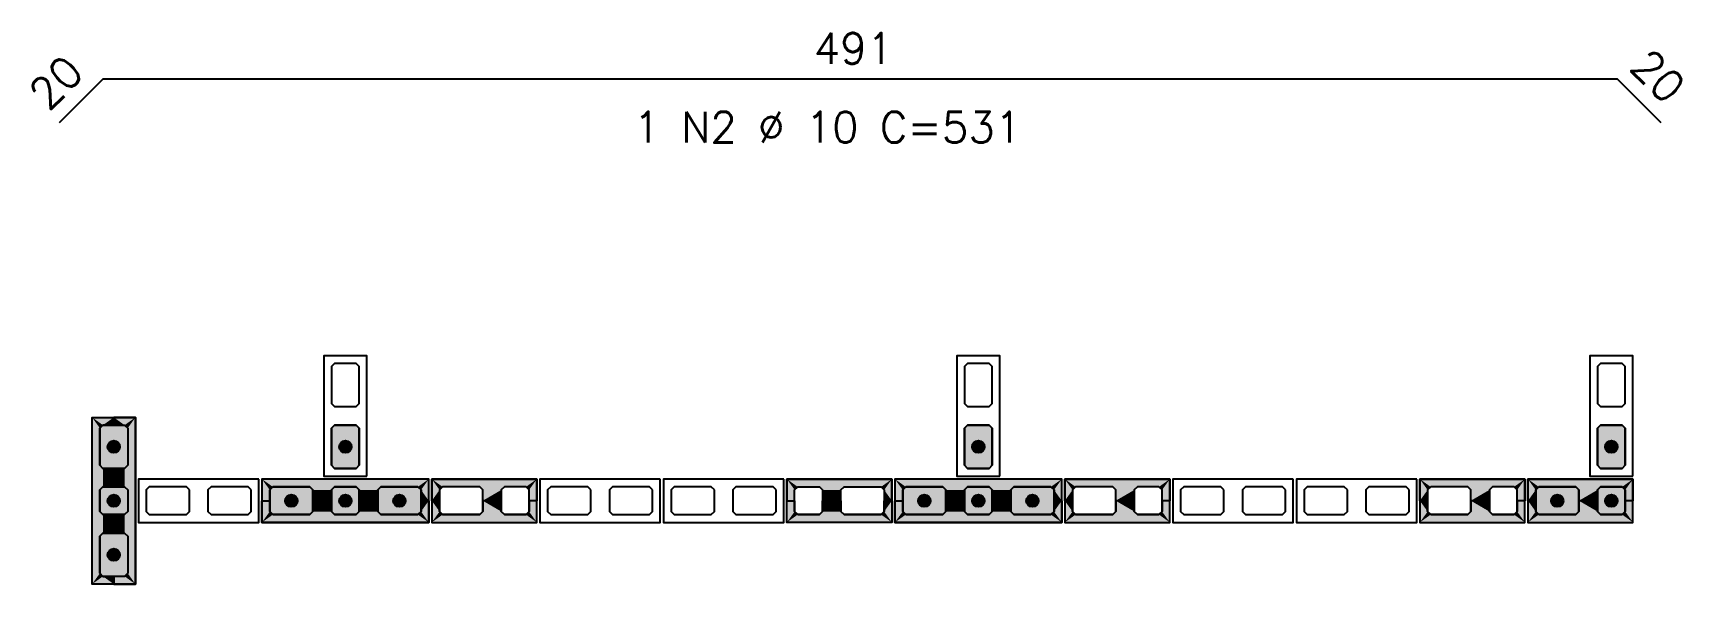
# Model space of a CAD drawing. Extents: x -1.9 to 86, y -1.6 to 60.9.
# Drawn here: x 6.52 to 17.2, y 10.92 to 14.49 of the extents above; entities that cross this region are included whole.
import ezdxf

# ---------------------------------------------------------------- set-up
doc = ezdxf.new("R2010")
doc.units = 0
doc.header["$MEASUREMENT"] = 0
for name, color, linetype in [('PENA_01', 1, 'CONTINUOUS'), ('PENA_02', 2, 'CONTINUOUS'), ('PENA_03', 3, 'CONTINUOUS'), ('PENA_05', 5, 'CONTINUOUS'), ('PENA_11', 252, 'CONTINUOUS'), ('PENA_19', 240, 'CONTINUOUS'), ('PENA_21', 100, 'CONTINUOUS')]:
    doc.layers.add(name, color=color, linetype=linetype)
doc.styles.get("Standard").update_dxf_attribs({"font": 'ROMANS.SHX'})

msp = doc.modelspace()

# ---------------------------------------------------------------- linework, layer by layer
at = {"layer": 'PENA_01', "linetype": 'Continuous'}
for points in [[(8.615758, 12.065341), (8.635758, 12.085341), (8.635758, 12.325341), (8.615758, 12.345341), (8.475758, 12.345341), (8.455758, 12.325341), (8.455758, 12.085341), (8.475758, 12.065341), (8.615758, 12.065341)], [(12.715758, 12.065341), (12.735758, 12.085341), (12.735758, 12.325341), (12.715758, 12.345341), (12.575758, 12.345341), (12.555758, 12.325341), (12.555758, 12.085341), (12.575758, 12.065341), (12.715758, 12.065341)], [(16.815758, 12.065341), (16.835758, 12.085341), (16.835758, 12.325341), (16.815758, 12.345341), (16.675758, 12.345341), (16.655758, 12.325341), (16.655758, 12.085341), (16.675758, 12.065341), (16.815758, 12.065341)], [(7.115758, 11.945341), (7.135758, 11.925341), (7.135758, 11.685341), (7.115758, 11.665341), (6.975758, 11.665341), (6.955758, 11.685341), (6.955758, 11.925341), (6.975758, 11.945341), (7.115758, 11.945341)], [(8.615758, 11.665341), (8.635758, 11.685341), (8.635758, 11.925341), (8.615758, 11.945341), (8.475758, 11.945341), (8.455758, 11.925341), (8.455758, 11.685341), (8.475758, 11.665341), (8.615758, 11.665341)], [(12.715758, 11.665341), (12.735758, 11.685341), (12.735758, 11.925341), (12.715758, 11.945341), (12.575758, 11.945341), (12.555758, 11.925341), (12.555758, 11.685341), (12.575758, 11.665341), (12.715758, 11.665341)], [(16.815758, 11.665341), (16.835758, 11.685341), (16.835758, 11.925341), (16.815758, 11.945341), (16.675758, 11.945341), (16.655758, 11.925341), (16.655758, 11.685341), (16.675758, 11.665341), (16.815758, 11.665341)], [(7.115758, 11.545341), (7.135758, 11.525341), (7.135758, 11.385341), (7.115758, 11.365341), (6.975758, 11.365341), (6.955758, 11.385341), (6.955758, 11.525341), (6.975758, 11.545341), (7.115758, 11.545341)], [(7.535758, 11.525341), (7.515758, 11.545341), (7.275758, 11.545341), (7.255758, 11.525341), (7.255758, 11.385341), (7.275758, 11.365341), (7.515758, 11.365341), (7.535758, 11.385341), (7.535758, 11.525341)], [(7.935758, 11.525341), (7.915758, 11.545341), (7.675758, 11.545341), (7.655758, 11.525341), (7.655758, 11.385341), (7.675758, 11.365341), (7.915758, 11.365341), (7.935758, 11.385341), (7.935758, 11.525341)], [(8.055758, 11.385341), (8.075758, 11.365341), (8.315758, 11.365341), (8.335758, 11.385341), (8.335758, 11.525341), (8.315758, 11.545341), (8.075758, 11.545341), (8.055758, 11.525341), (8.055758, 11.385341)], [(8.455758, 11.385341), (8.475758, 11.365341), (8.615758, 11.365341), (8.635758, 11.385341), (8.635758, 11.525341), (8.615758, 11.545341), (8.475758, 11.545341), (8.455758, 11.525341), (8.455758, 11.385341)], [(8.755758, 11.385341), (8.775758, 11.365341), (9.015758, 11.365341), (9.035758, 11.385341), (9.035758, 11.525341), (9.015758, 11.545341), (8.775758, 11.545341), (8.755758, 11.525341), (8.755758, 11.385341)], [(9.415758, 11.545341), (9.175758, 11.545341), (9.155758, 11.525341), (9.155758, 11.385341), (9.175758, 11.365341), (9.415758, 11.365341), (9.435758, 11.385341), (9.435758, 11.525341), (9.415758, 11.545341)], [(9.715758, 11.545341), (9.575758, 11.545341), (9.555758, 11.525341), (9.555758, 11.385341), (9.575758, 11.365341), (9.715758, 11.365341), (9.735758, 11.385341), (9.735758, 11.525341), (9.715758, 11.545341)], [(10.135758, 11.525341), (10.115758, 11.545341), (9.875758, 11.545341), (9.855758, 11.525341), (9.855758, 11.385341), (9.875758, 11.365341), (10.115758, 11.365341), (10.135758, 11.385341), (10.135758, 11.525341)], [(10.535758, 11.525341), (10.515758, 11.545341), (10.275758, 11.545341), (10.255758, 11.525341), (10.255758, 11.385341), (10.275758, 11.365341), (10.515758, 11.365341), (10.535758, 11.385341), (10.535758, 11.525341)], [(10.935758, 11.525341), (10.915758, 11.545341), (10.675758, 11.545341), (10.655758, 11.525341), (10.655758, 11.385341), (10.675758, 11.365341), (10.915758, 11.365341), (10.935758, 11.385341), (10.935758, 11.525341)], [(11.335758, 11.525341), (11.315758, 11.545341), (11.075758, 11.545341), (11.055758, 11.525341), (11.055758, 11.385341), (11.075758, 11.365341), (11.315758, 11.365341), (11.335758, 11.385341), (11.335758, 11.525341)], [(11.475758, 11.545341), (11.615758, 11.545341), (11.635758, 11.525341), (11.635758, 11.385341), (11.615758, 11.365341), (11.475758, 11.365341), (11.455758, 11.385341), (11.455758, 11.525341), (11.475758, 11.545341)], [(11.775758, 11.545341), (12.015758, 11.545341), (12.035758, 11.525341), (12.035758, 11.385341), (12.015758, 11.365341), (11.775758, 11.365341), (11.755758, 11.385341), (11.755758, 11.525341), (11.775758, 11.545341)], [(12.155758, 11.385341), (12.175758, 11.365341), (12.415758, 11.365341), (12.435758, 11.385341), (12.435758, 11.525341), (12.415758, 11.545341), (12.175758, 11.545341), (12.155758, 11.525341), (12.155758, 11.385341)], [(12.555758, 11.385341), (12.575758, 11.365341), (12.715758, 11.365341), (12.735758, 11.385341), (12.735758, 11.525341), (12.715758, 11.545341), (12.575758, 11.545341), (12.555758, 11.525341), (12.555758, 11.385341)], [(12.855758, 11.385341), (12.875758, 11.365341), (13.115758, 11.365341), (13.135758, 11.385341), (13.135758, 11.525341), (13.115758, 11.545341), (12.875758, 11.545341), (12.855758, 11.525341), (12.855758, 11.385341)], [(13.515758, 11.545341), (13.275758, 11.545341), (13.255758, 11.525341), (13.255758, 11.385341), (13.275758, 11.365341), (13.515758, 11.365341), (13.535758, 11.385341), (13.535758, 11.525341), (13.515758, 11.545341)], [(13.815758, 11.545341), (13.675758, 11.545341), (13.655758, 11.525341), (13.655758, 11.385341), (13.675758, 11.365341), (13.815758, 11.365341), (13.835758, 11.385341), (13.835758, 11.525341), (13.815758, 11.545341)], [(14.235758, 11.525341), (14.215758, 11.545341), (13.975758, 11.545341), (13.955758, 11.525341), (13.955758, 11.385341), (13.975758, 11.365341), (14.215758, 11.365341), (14.235758, 11.385341), (14.235758, 11.525341)], [(14.635758, 11.525341), (14.615758, 11.545341), (14.375758, 11.545341), (14.355758, 11.525341), (14.355758, 11.385341), (14.375758, 11.365341), (14.615758, 11.365341), (14.635758, 11.385341), (14.635758, 11.525341)], [(15.035758, 11.525341), (15.015758, 11.545341), (14.775758, 11.545341), (14.755758, 11.525341), (14.755758, 11.385341), (14.775758, 11.365341), (15.015758, 11.365341), (15.035758, 11.385341), (15.035758, 11.525341)], [(15.435758, 11.525341), (15.415758, 11.545341), (15.175758, 11.545341), (15.155758, 11.525341), (15.155758, 11.385341), (15.175758, 11.365341), (15.415758, 11.365341), (15.435758, 11.385341), (15.435758, 11.525341)], [(15.815758, 11.545341), (15.575758, 11.545341), (15.555758, 11.525341), (15.555758, 11.385341), (15.575758, 11.365341), (15.815758, 11.365341), (15.835758, 11.385341), (15.835758, 11.525341), (15.815758, 11.545341)], [(16.115758, 11.545341), (15.975758, 11.545341), (15.955758, 11.525341), (15.955758, 11.385341), (15.975758, 11.365341), (16.115758, 11.365341), (16.135758, 11.385341), (16.135758, 11.525341), (16.115758, 11.545341)], [(16.515758, 11.545341), (16.275758, 11.545341), (16.255758, 11.525341), (16.255758, 11.385341), (16.275758, 11.365341), (16.515758, 11.365341), (16.535758, 11.385341), (16.535758, 11.525341), (16.515758, 11.545341)], [(16.815758, 11.545341), (16.675758, 11.545341), (16.655758, 11.525341), (16.655758, 11.385341), (16.675758, 11.365341), (16.815758, 11.365341), (16.835758, 11.385341), (16.835758, 11.525341), (16.815758, 11.545341)], [(7.115758, 11.245341), (7.135758, 11.225341), (7.135758, 10.985341), (7.115758, 10.965341), (6.975758, 10.965341), (6.955758, 10.985341), (6.955758, 11.225341), (6.975758, 11.245341), (7.115758, 11.245341)]]:
    msp.add_lwpolyline(points, dxfattribs=at)
at = {"layer": 'PENA_02', "linetype": 'Continuous'}
for p, q in [((6.905758, 10.915341), (6.905758, 11.995341)), ((6.905758, 11.995341), (7.185758, 11.995341)), ((7.185758, 11.995341), (7.185758, 10.915341)), ((9.085758, 11.595341), (8.005758, 11.595341)), ((8.005758, 11.595341), (8.005758, 11.315341)), ((9.085758, 11.315341), (9.085758, 11.595341)), ((13.185758, 11.595341), (12.105758, 11.595341)), ((12.105758, 11.595341), (12.105758, 11.315341)), ((13.185758, 11.315341), (13.185758, 11.595341)), ((8.005758, 11.315341), (9.085758, 11.315341)), ((12.105758, 11.315341), (13.185758, 11.315341)), ((7.185758, 10.915341), (6.905758, 10.915341))]:
    msp.add_line(p, q, dxfattribs=at)
for points in [[(8.685758, 11.615341), (8.685758, 12.395341), (8.405758, 12.395341), (8.405758, 11.615341), (8.685758, 11.615341)], [(12.785758, 11.615341), (12.785758, 12.395341), (12.505758, 12.395341), (12.505758, 11.615341), (12.785758, 11.615341)], [(16.885758, 11.615341), (16.885758, 12.395341), (16.605758, 12.395341), (16.605758, 11.615341), (16.885758, 11.615341)], [(7.985758, 11.595341), (7.205758, 11.595341), (7.205758, 11.315341), (7.985758, 11.315341), (7.985758, 11.595341)], [(9.785758, 11.595341), (9.105758, 11.595341), (9.105758, 11.315341), (9.785758, 11.315341), (9.785758, 11.595341)], [(10.585758, 11.595341), (9.805758, 11.595341), (9.805758, 11.315341), (10.585758, 11.315341), (10.585758, 11.595341)], [(11.385758, 11.595341), (10.605758, 11.595341), (10.605758, 11.315341), (11.385758, 11.315341), (11.385758, 11.595341)], [(11.405758, 11.595341), (12.085758, 11.595341), (12.085758, 11.315341), (11.405758, 11.315341), (11.405758, 11.595341)], [(13.885758, 11.595341), (13.205758, 11.595341), (13.205758, 11.315341), (13.885758, 11.315341), (13.885758, 11.595341)], [(14.685758, 11.595341), (13.905758, 11.595341), (13.905758, 11.315341), (14.685758, 11.315341), (14.685758, 11.595341)], [(15.485758, 11.595341), (14.705758, 11.595341), (14.705758, 11.315341), (15.485758, 11.315341), (15.485758, 11.595341)], [(16.185758, 11.595341), (15.505758, 11.595341), (15.505758, 11.315341), (16.185758, 11.315341), (16.185758, 11.595341)], [(16.885758, 11.595341), (16.205758, 11.595341), (16.205758, 11.315341), (16.885758, 11.315341), (16.885758, 11.595341)]]:
    msp.add_lwpolyline(points, dxfattribs=at)
at = {"layer": 'PENA_03', "linetype": 'Continuous'}
for points in [[(6.975758, 11.665341), (6.955758, 11.685341), (6.955758, 11.925341), (6.975758, 11.945341), (7.115758, 11.945341), (7.135758, 11.925341), (7.135758, 11.685341), (7.115758, 11.665341), (6.975758, 11.665341)], [(8.475758, 11.665341), (8.455758, 11.685341), (8.455758, 11.925341), (8.475758, 11.945341), (8.615758, 11.945341), (8.635758, 11.925341), (8.635758, 11.685341), (8.615758, 11.665341), (8.475758, 11.665341)], [(12.575758, 11.665341), (12.555758, 11.685341), (12.555758, 11.925341), (12.575758, 11.945341), (12.715758, 11.945341), (12.735758, 11.925341), (12.735758, 11.685341), (12.715758, 11.665341), (12.575758, 11.665341)], [(16.675758, 11.665341), (16.655758, 11.685341), (16.655758, 11.925341), (16.675758, 11.945341), (16.815758, 11.945341), (16.835758, 11.925341), (16.835758, 11.685341), (16.815758, 11.665341), (16.675758, 11.665341)], [(7.135758, 11.385341), (7.115758, 11.365341), (6.975758, 11.365341), (6.955758, 11.385341), (6.955758, 11.525341), (6.975758, 11.545341), (7.115758, 11.545341), (7.135758, 11.525341), (7.135758, 11.385341)], [(8.335758, 11.385341), (8.315758, 11.365341), (8.075758, 11.365341), (8.055758, 11.385341), (8.055758, 11.525341), (8.075758, 11.545341), (8.315758, 11.545341), (8.335758, 11.525341), (8.335758, 11.385341)], [(8.635758, 11.385341), (8.615758, 11.365341), (8.475758, 11.365341), (8.455758, 11.385341), (8.455758, 11.525341), (8.475758, 11.545341), (8.615758, 11.545341), (8.635758, 11.525341), (8.635758, 11.385341)], [(9.035758, 11.385341), (9.015758, 11.365341), (8.775758, 11.365341), (8.755758, 11.385341), (8.755758, 11.525341), (8.775758, 11.545341), (9.015758, 11.545341), (9.035758, 11.525341), (9.035758, 11.385341)], [(12.435758, 11.385341), (12.415758, 11.365341), (12.175758, 11.365341), (12.155758, 11.385341), (12.155758, 11.525341), (12.175758, 11.545341), (12.415758, 11.545341), (12.435758, 11.525341), (12.435758, 11.385341)], [(12.735758, 11.385341), (12.715758, 11.365341), (12.575758, 11.365341), (12.555758, 11.385341), (12.555758, 11.525341), (12.575758, 11.545341), (12.715758, 11.545341), (12.735758, 11.525341), (12.735758, 11.385341)], [(13.135758, 11.385341), (13.115758, 11.365341), (12.875758, 11.365341), (12.855758, 11.385341), (12.855758, 11.525341), (12.875758, 11.545341), (13.115758, 11.545341), (13.135758, 11.525341), (13.135758, 11.385341)], [(16.535758, 11.385341), (16.515758, 11.365341), (16.275758, 11.365341), (16.255758, 11.385341), (16.255758, 11.525341), (16.275758, 11.545341), (16.515758, 11.545341), (16.535758, 11.525341), (16.535758, 11.385341)], [(16.835758, 11.385341), (16.815758, 11.365341), (16.675758, 11.365341), (16.655758, 11.385341), (16.655758, 11.525341), (16.675758, 11.545341), (16.815758, 11.545341), (16.835758, 11.525341), (16.835758, 11.385341)], [(6.975758, 10.965341), (6.955758, 10.985341), (6.955758, 11.225341), (6.975758, 11.245341), (7.115758, 11.245341), (7.135758, 11.225341), (7.135758, 10.985341), (7.115758, 10.965341), (6.975758, 10.965341)]]:
    msp.add_lwpolyline(points, dxfattribs=at)
for centre in [(7.045758, 11.805341), (8.545758, 11.805341), (12.645758, 11.805341), (16.745758, 11.805341), (7.045758, 11.455341), (8.195758, 11.455341), (8.545758, 11.455341), (8.895758, 11.455341), (12.295758, 11.455341), (12.645758, 11.455341), (12.995758, 11.455341), (16.395758, 11.455341), (16.745758, 11.455341), (7.045758, 11.105341)]:
    msp.add_circle(centre, 0.04, dxfattribs=at)
for points in [[(7.085758, 11.805341), (7.025758, 11.839982), (7.00817, 11.819022)], [(7.085758, 11.805341), (7.00817, 11.819022), (7.00817, 11.79166)], [(7.085758, 11.805341), (7.00817, 11.79166), (7.025758, 11.7707)], [(7.085758, 11.805341), (7.052704, 11.844733), (7.025758, 11.839982)], [(7.085758, 11.805341), (7.025758, 11.7707), (7.052704, 11.765949)], [(7.085758, 11.805341), (7.0764, 11.831053), (7.052704, 11.844733)], [(7.085758, 11.805341), (7.052704, 11.765949), (7.0764, 11.77963)], [(7.085758, 11.805341), (7.0764, 11.77963), (7.085758, 11.805341)], [(8.585758, 11.805341), (8.525758, 11.839982), (8.50817, 11.819022)], [(8.585758, 11.805341), (8.50817, 11.819022), (8.50817, 11.79166)], [(8.585758, 11.805341), (8.50817, 11.79166), (8.525758, 11.7707)], [(8.585758, 11.805341), (8.552704, 11.844733), (8.525758, 11.839982)], [(8.585758, 11.805341), (8.525758, 11.7707), (8.552704, 11.765949)], [(8.585758, 11.805341), (8.5764, 11.831053), (8.552704, 11.844733)], [(8.585758, 11.805341), (8.552704, 11.765949), (8.5764, 11.77963)], [(8.585758, 11.805341), (8.5764, 11.77963), (8.585758, 11.805341)], [(12.685758, 11.805341), (12.625758, 11.839982), (12.60817, 11.819022)], [(12.685758, 11.805341), (12.60817, 11.819022), (12.60817, 11.79166)], [(12.685758, 11.805341), (12.60817, 11.79166), (12.625758, 11.7707)], [(12.685758, 11.805341), (12.652704, 11.844733), (12.625758, 11.839982)], [(12.685758, 11.805341), (12.625758, 11.7707), (12.652704, 11.765949)], [(12.685758, 11.805341), (12.6764, 11.831053), (12.652704, 11.844733)], [(12.685758, 11.805341), (12.652704, 11.765949), (12.6764, 11.77963)], [(12.685758, 11.805341), (12.6764, 11.77963), (12.685758, 11.805341)], [(16.785758, 11.805341), (16.725758, 11.839982), (16.70817, 11.819022)], [(16.785758, 11.805341), (16.70817, 11.819022), (16.70817, 11.79166)], [(16.785758, 11.805341), (16.70817, 11.79166), (16.725758, 11.7707)], [(16.785758, 11.805341), (16.752704, 11.844733), (16.725758, 11.839982)], [(16.785758, 11.805341), (16.725758, 11.7707), (16.752704, 11.765949)], [(16.785758, 11.805341), (16.7764, 11.831053), (16.752704, 11.844733)], [(16.785758, 11.805341), (16.752704, 11.765949), (16.7764, 11.77963)], [(16.785758, 11.805341), (16.7764, 11.77963), (16.785758, 11.805341)], [(7.085758, 11.455341), (7.025758, 11.489982), (7.00817, 11.469022)], [(7.085758, 11.455341), (7.00817, 11.469022), (7.00817, 11.44166)], [(7.085758, 11.455341), (7.00817, 11.44166), (7.025758, 11.4207)], [(7.085758, 11.455341), (7.052704, 11.494733), (7.025758, 11.489982)], [(7.085758, 11.455341), (7.025758, 11.4207), (7.052704, 11.415949)], [(7.085758, 11.455341), (7.0764, 11.481053), (7.052704, 11.494733)], [(7.085758, 11.455341), (7.052704, 11.415949), (7.0764, 11.42963)], [(7.085758, 11.455341), (7.0764, 11.42963), (7.085758, 11.455341)], [(8.235758, 11.455341), (8.175758, 11.489982), (8.15817, 11.469022)], [(8.235758, 11.455341), (8.15817, 11.469022), (8.15817, 11.44166)], [(8.235758, 11.455341), (8.15817, 11.44166), (8.175758, 11.4207)], [(8.235758, 11.455341), (8.202704, 11.494733), (8.175758, 11.489982)], [(8.235758, 11.455341), (8.175758, 11.4207), (8.202704, 11.415949)], [(8.235758, 11.455341), (8.2264, 11.481053), (8.202704, 11.494733)], [(8.235758, 11.455341), (8.202704, 11.415949), (8.2264, 11.42963)], [(8.235758, 11.455341), (8.2264, 11.42963), (8.235758, 11.455341)], [(8.585758, 11.455341), (8.525758, 11.489982), (8.50817, 11.469022)], [(8.585758, 11.455341), (8.50817, 11.469022), (8.50817, 11.44166)], [(8.585758, 11.455341), (8.50817, 11.44166), (8.525758, 11.4207)], [(8.585758, 11.455341), (8.552704, 11.494733), (8.525758, 11.489982)], [(8.585758, 11.455341), (8.525758, 11.4207), (8.552704, 11.415949)], [(8.585758, 11.455341), (8.5764, 11.481053), (8.552704, 11.494733)], [(8.585758, 11.455341), (8.552704, 11.415949), (8.5764, 11.42963)], [(8.585758, 11.455341), (8.5764, 11.42963), (8.585758, 11.455341)], [(8.935758, 11.455341), (8.875758, 11.489982), (8.85817, 11.469022)], [(8.935758, 11.455341), (8.85817, 11.469022), (8.85817, 11.44166)], [(8.935758, 11.455341), (8.85817, 11.44166), (8.875758, 11.4207)], [(8.935758, 11.455341), (8.902704, 11.494733), (8.875758, 11.489982)], [(8.935758, 11.455341), (8.875758, 11.4207), (8.902704, 11.415949)], [(8.935758, 11.455341), (8.9264, 11.481053), (8.902704, 11.494733)], [(8.935758, 11.455341), (8.902704, 11.415949), (8.9264, 11.42963)], [(8.935758, 11.455341), (8.9264, 11.42963), (8.935758, 11.455341)], [(12.335758, 11.455341), (12.275758, 11.489982), (12.25817, 11.469022)], [(12.335758, 11.455341), (12.25817, 11.469022), (12.25817, 11.44166)], [(12.335758, 11.455341), (12.25817, 11.44166), (12.275758, 11.4207)], [(12.335758, 11.455341), (12.302704, 11.494733), (12.275758, 11.489982)], [(12.335758, 11.455341), (12.275758, 11.4207), (12.302704, 11.415949)], [(12.335758, 11.455341), (12.3264, 11.481053), (12.302704, 11.494733)], [(12.335758, 11.455341), (12.302704, 11.415949), (12.3264, 11.42963)], [(12.335758, 11.455341), (12.3264, 11.42963), (12.335758, 11.455341)], [(12.685758, 11.455341), (12.625758, 11.489982), (12.60817, 11.469022)], [(12.685758, 11.455341), (12.60817, 11.469022), (12.60817, 11.44166)], [(12.685758, 11.455341), (12.60817, 11.44166), (12.625758, 11.4207)], [(12.685758, 11.455341), (12.652704, 11.494733), (12.625758, 11.489982)], [(12.685758, 11.455341), (12.625758, 11.4207), (12.652704, 11.415949)], [(12.685758, 11.455341), (12.6764, 11.481053), (12.652704, 11.494733)], [(12.685758, 11.455341), (12.652704, 11.415949), (12.6764, 11.42963)], [(12.685758, 11.455341), (12.6764, 11.42963), (12.685758, 11.455341)], [(13.035758, 11.455341), (12.975758, 11.489982), (12.95817, 11.469022)], [(13.035758, 11.455341), (12.95817, 11.469022), (12.95817, 11.44166)], [(13.035758, 11.455341), (12.95817, 11.44166), (12.975758, 11.4207)], [(13.035758, 11.455341), (13.002704, 11.494733), (12.975758, 11.489982)], [(13.035758, 11.455341), (12.975758, 11.4207), (13.002704, 11.415949)], [(13.035758, 11.455341), (13.0264, 11.481053), (13.002704, 11.494733)], [(13.035758, 11.455341), (13.002704, 11.415949), (13.0264, 11.42963)], [(13.035758, 11.455341), (13.0264, 11.42963), (13.035758, 11.455341)], [(16.435758, 11.455341), (16.375758, 11.489982), (16.35817, 11.469022)], [(16.435758, 11.455341), (16.35817, 11.469022), (16.35817, 11.44166)], [(16.435758, 11.455341), (16.35817, 11.44166), (16.375758, 11.4207)], [(16.435758, 11.455341), (16.402704, 11.494733), (16.375758, 11.489982)], [(16.435758, 11.455341), (16.375758, 11.4207), (16.402704, 11.415949)], [(16.435758, 11.455341), (16.4264, 11.481053), (16.402704, 11.494733)], [(16.435758, 11.455341), (16.402704, 11.415949), (16.4264, 11.42963)], [(16.435758, 11.455341), (16.4264, 11.42963), (16.435758, 11.455341)], [(16.785758, 11.455341), (16.725758, 11.489982), (16.70817, 11.469022)], [(16.785758, 11.455341), (16.70817, 11.469022), (16.70817, 11.44166)], [(16.785758, 11.455341), (16.70817, 11.44166), (16.725758, 11.4207)], [(16.785758, 11.455341), (16.752704, 11.494733), (16.725758, 11.489982)], [(16.785758, 11.455341), (16.725758, 11.4207), (16.752704, 11.415949)], [(16.785758, 11.455341), (16.7764, 11.481053), (16.752704, 11.494733)], [(16.785758, 11.455341), (16.752704, 11.415949), (16.7764, 11.42963)], [(16.785758, 11.455341), (16.7764, 11.42963), (16.785758, 11.455341)], [(7.085758, 11.105341), (7.025758, 11.139982), (7.00817, 11.119022)], [(7.085758, 11.105341), (7.00817, 11.119022), (7.00817, 11.09166)], [(7.085758, 11.105341), (7.00817, 11.09166), (7.025758, 11.0707)], [(7.085758, 11.105341), (7.052704, 11.144733), (7.025758, 11.139982)], [(7.085758, 11.105341), (7.025758, 11.0707), (7.052704, 11.065949)], [(7.085758, 11.105341), (7.0764, 11.131053), (7.052704, 11.144733)], [(7.085758, 11.105341), (7.052704, 11.065949), (7.0764, 11.07963)], [(7.085758, 11.105341), (7.0764, 11.07963), (7.085758, 11.105341)]]:
    msp.add_solid(points, dxfattribs=at)
at = {"layer": 'PENA_05', "linetype": 'Continuous'}
for p, q in [((6.9741, 14.187121), (6.691257, 13.904278)), ((16.785758, 14.187121), (6.9741, 14.187121)), ((17.068601, 13.904278), (16.785758, 14.187121))]:
    msp.add_line(p, q, dxfattribs=at)
at = {"layer": 'PENA_11', "linetype": 'Continuous'}
for points in [[(6.975758, 11.665341), (6.955758, 11.925341), (6.975758, 11.945341)], [(6.975758, 11.665341), (6.955758, 11.685341), (6.955758, 11.925341)], [(6.975758, 11.665341), (6.975758, 11.945341), (7.115758, 11.945341)], [(6.975758, 11.665341), (7.115758, 11.945341), (7.135758, 11.925341)], [(6.975758, 11.665341), (7.135758, 11.925341), (7.135758, 11.685341)], [(8.475758, 11.665341), (8.455758, 11.925341), (8.475758, 11.945341)], [(8.475758, 11.665341), (8.455758, 11.685341), (8.455758, 11.925341)], [(8.475758, 11.665341), (8.475758, 11.945341), (8.615758, 11.945341)], [(8.475758, 11.665341), (8.615758, 11.945341), (8.635758, 11.925341)], [(8.475758, 11.665341), (8.635758, 11.925341), (8.635758, 11.685341)], [(12.575758, 11.665341), (12.555758, 11.925341), (12.575758, 11.945341)], [(12.575758, 11.665341), (12.555758, 11.685341), (12.555758, 11.925341)], [(12.575758, 11.665341), (12.575758, 11.945341), (12.715758, 11.945341)], [(12.575758, 11.665341), (12.715758, 11.945341), (12.735758, 11.925341)], [(12.575758, 11.665341), (12.735758, 11.925341), (12.735758, 11.685341)], [(16.675758, 11.665341), (16.655758, 11.925341), (16.675758, 11.945341)], [(16.675758, 11.665341), (16.655758, 11.685341), (16.655758, 11.925341)], [(16.675758, 11.665341), (16.675758, 11.945341), (16.815758, 11.945341)], [(16.675758, 11.665341), (16.815758, 11.945341), (16.835758, 11.925341)], [(16.675758, 11.665341), (16.835758, 11.925341), (16.835758, 11.685341)], [(6.975758, 11.665341), (7.135758, 11.685341), (7.115758, 11.665341)], [(6.975758, 11.665341), (7.115758, 11.665341), (6.975758, 11.665341)], [(8.475758, 11.665341), (8.635758, 11.685341), (8.615758, 11.665341)], [(8.475758, 11.665341), (8.615758, 11.665341), (8.475758, 11.665341)], [(12.575758, 11.665341), (12.735758, 11.685341), (12.715758, 11.665341)], [(12.575758, 11.665341), (12.715758, 11.665341), (12.575758, 11.665341)], [(16.675758, 11.665341), (16.835758, 11.685341), (16.815758, 11.665341)], [(16.675758, 11.665341), (16.815758, 11.665341), (16.675758, 11.665341)], [(7.135758, 11.385341), (6.955758, 11.525341), (6.975758, 11.545341)], [(7.135758, 11.385341), (6.975758, 11.545341), (7.115758, 11.545341)], [(7.135758, 11.385341), (7.115758, 11.545341), (7.135758, 11.525341)], [(8.335758, 11.385341), (8.055758, 11.525341), (8.075758, 11.545341)], [(8.335758, 11.385341), (8.075758, 11.545341), (8.315758, 11.545341)], [(8.335758, 11.385341), (8.315758, 11.545341), (8.335758, 11.525341)], [(8.635758, 11.385341), (8.455758, 11.525341), (8.475758, 11.545341)], [(8.635758, 11.385341), (8.475758, 11.545341), (8.615758, 11.545341)], [(8.635758, 11.385341), (8.615758, 11.545341), (8.635758, 11.525341)], [(9.035758, 11.385341), (8.755758, 11.525341), (8.775758, 11.545341)], [(9.035758, 11.385341), (8.775758, 11.545341), (9.015758, 11.545341)], [(9.035758, 11.385341), (9.015758, 11.545341), (9.035758, 11.525341)], [(12.435758, 11.385341), (12.155758, 11.525341), (12.175758, 11.545341)], [(12.435758, 11.385341), (12.175758, 11.545341), (12.415758, 11.545341)], [(12.435758, 11.385341), (12.415758, 11.545341), (12.435758, 11.525341)], [(12.735758, 11.385341), (12.555758, 11.525341), (12.575758, 11.545341)], [(12.735758, 11.385341), (12.575758, 11.545341), (12.715758, 11.545341)], [(12.735758, 11.385341), (12.715758, 11.545341), (12.735758, 11.525341)], [(13.135758, 11.385341), (12.855758, 11.525341), (12.875758, 11.545341)], [(13.135758, 11.385341), (12.875758, 11.545341), (13.115758, 11.545341)], [(13.135758, 11.385341), (13.115758, 11.545341), (13.135758, 11.525341)], [(16.535758, 11.385341), (16.255758, 11.525341), (16.275758, 11.545341)], [(16.535758, 11.385341), (16.275758, 11.545341), (16.515758, 11.545341)], [(16.535758, 11.385341), (16.515758, 11.545341), (16.535758, 11.525341)], [(16.835758, 11.385341), (16.655758, 11.525341), (16.675758, 11.545341)], [(16.835758, 11.385341), (16.675758, 11.545341), (16.815758, 11.545341)], [(16.835758, 11.385341), (16.815758, 11.545341), (16.835758, 11.525341)], [(7.135758, 11.385341), (6.955758, 11.385341), (6.955758, 11.525341)], [(7.135758, 11.385341), (7.135758, 11.525341), (7.135758, 11.385341)], [(8.335758, 11.385341), (8.055758, 11.385341), (8.055758, 11.525341)], [(8.335758, 11.385341), (8.335758, 11.525341), (8.335758, 11.385341)], [(8.635758, 11.385341), (8.455758, 11.385341), (8.455758, 11.525341)], [(8.635758, 11.385341), (8.635758, 11.525341), (8.635758, 11.385341)], [(9.035758, 11.385341), (8.755758, 11.385341), (8.755758, 11.525341)], [(9.035758, 11.385341), (9.035758, 11.525341), (9.035758, 11.385341)], [(12.435758, 11.385341), (12.155758, 11.385341), (12.155758, 11.525341)], [(12.435758, 11.385341), (12.435758, 11.525341), (12.435758, 11.385341)], [(12.735758, 11.385341), (12.555758, 11.385341), (12.555758, 11.525341)], [(12.735758, 11.385341), (12.735758, 11.525341), (12.735758, 11.385341)], [(13.135758, 11.385341), (12.855758, 11.385341), (12.855758, 11.525341)], [(13.135758, 11.385341), (13.135758, 11.525341), (13.135758, 11.385341)], [(16.535758, 11.385341), (16.255758, 11.385341), (16.255758, 11.525341)], [(16.535758, 11.385341), (16.535758, 11.525341), (16.535758, 11.385341)], [(16.835758, 11.385341), (16.655758, 11.385341), (16.655758, 11.525341)], [(16.835758, 11.385341), (16.835758, 11.525341), (16.835758, 11.385341)], [(7.135758, 11.385341), (6.975758, 11.365341), (6.955758, 11.385341)], [(7.135758, 11.385341), (7.115758, 11.365341), (6.975758, 11.365341)], [(8.335758, 11.385341), (8.075758, 11.365341), (8.055758, 11.385341)], [(8.335758, 11.385341), (8.315758, 11.365341), (8.075758, 11.365341)], [(8.635758, 11.385341), (8.475758, 11.365341), (8.455758, 11.385341)], [(8.635758, 11.385341), (8.615758, 11.365341), (8.475758, 11.365341)], [(9.035758, 11.385341), (8.775758, 11.365341), (8.755758, 11.385341)], [(9.035758, 11.385341), (9.015758, 11.365341), (8.775758, 11.365341)], [(12.435758, 11.385341), (12.175758, 11.365341), (12.155758, 11.385341)], [(12.435758, 11.385341), (12.415758, 11.365341), (12.175758, 11.365341)], [(12.735758, 11.385341), (12.575758, 11.365341), (12.555758, 11.385341)], [(12.735758, 11.385341), (12.715758, 11.365341), (12.575758, 11.365341)], [(13.135758, 11.385341), (12.875758, 11.365341), (12.855758, 11.385341)], [(13.135758, 11.385341), (13.115758, 11.365341), (12.875758, 11.365341)], [(16.535758, 11.385341), (16.275758, 11.365341), (16.255758, 11.385341)], [(16.535758, 11.385341), (16.515758, 11.365341), (16.275758, 11.365341)], [(16.835758, 11.385341), (16.675758, 11.365341), (16.655758, 11.385341)], [(16.835758, 11.385341), (16.815758, 11.365341), (16.675758, 11.365341)], [(6.975758, 10.965341), (6.955758, 11.225341), (6.975758, 11.245341)], [(6.975758, 10.965341), (6.955758, 10.985341), (6.955758, 11.225341)], [(6.975758, 10.965341), (6.975758, 11.245341), (7.115758, 11.245341)], [(6.975758, 10.965341), (7.115758, 11.245341), (7.135758, 11.225341)], [(6.975758, 10.965341), (7.135758, 11.225341), (7.135758, 10.985341)], [(6.975758, 10.965341), (7.135758, 10.985341), (7.115758, 10.965341)], [(6.975758, 10.965341), (7.115758, 10.965341), (6.975758, 10.965341)]]:
    msp.add_solid(points, dxfattribs=at)
at = {"layer": 'PENA_19', "linetype": 'Continuous'}
for points in [[(7.045758, 11.995341), (7.045758, 11.945341), (6.975758, 11.945341), (6.955758, 11.925341), (6.955758, 11.685341), (6.975758, 11.665341), (7.045758, 11.665341), (7.045758, 11.545341), (6.975758, 11.545341), (6.955758, 11.525341), (6.955758, 11.385341), (6.975758, 11.365341), (7.045758, 11.365341), (7.045758, 11.245341), (6.975758, 11.245341), (6.955758, 11.225341), (6.955758, 10.985341), (6.975758, 10.965341), (7.045758, 10.965341), (7.045758, 10.915341), (6.905758, 10.915341), (6.905758, 11.995341), (7.045758, 11.995341)], [(7.045758, 11.995341), (7.045758, 11.945341), (7.115758, 11.945341), (7.135758, 11.925341), (7.135758, 11.685341), (7.115758, 11.665341), (7.045758, 11.665341), (7.045758, 11.545341), (7.115758, 11.545341), (7.135758, 11.525341), (7.135758, 11.385341), (7.115758, 11.365341), (7.045758, 11.365341), (7.045758, 11.245341), (7.115758, 11.245341), (7.135758, 11.225341), (7.135758, 10.985341), (7.115758, 10.965341), (7.045758, 10.965341), (7.045758, 10.915341), (7.185758, 10.915341), (7.185758, 11.995341), (7.045758, 11.995341)], [(8.005758, 11.455341), (8.055758, 11.455341), (8.055758, 11.525341), (8.075758, 11.545341), (8.315758, 11.545341), (8.335758, 11.525341), (8.335758, 11.455341), (8.455758, 11.455341), (8.455758, 11.525341), (8.475758, 11.545341), (8.615758, 11.545341), (8.635758, 11.525341), (8.635758, 11.455341), (8.755758, 11.455341), (8.755758, 11.525341), (8.775758, 11.545341), (9.015758, 11.545341), (9.035758, 11.525341), (9.035758, 11.455341), (9.085758, 11.455341), (9.085758, 11.595341), (8.005758, 11.595341), (8.005758, 11.455341)], [(12.105758, 11.455341), (12.155758, 11.455341), (12.155758, 11.525341), (12.175758, 11.545341), (12.415758, 11.545341), (12.435758, 11.525341), (12.435758, 11.455341), (12.555758, 11.455341), (12.555758, 11.525341), (12.575758, 11.545341), (12.715758, 11.545341), (12.735758, 11.525341), (12.735758, 11.455341), (12.855758, 11.455341), (12.855758, 11.525341), (12.875758, 11.545341), (13.115758, 11.545341), (13.135758, 11.525341), (13.135758, 11.455341), (13.185758, 11.455341), (13.185758, 11.595341), (12.105758, 11.595341), (12.105758, 11.455341)], [(8.005758, 11.455341), (8.055758, 11.455341), (8.055758, 11.385341), (8.075758, 11.365341), (8.315758, 11.365341), (8.335758, 11.385341), (8.335758, 11.455341), (8.455758, 11.455341), (8.455758, 11.385341), (8.475758, 11.365341), (8.615758, 11.365341), (8.635758, 11.385341), (8.635758, 11.455341), (8.755758, 11.455341), (8.755758, 11.385341), (8.775758, 11.365341), (9.015758, 11.365341), (9.035758, 11.385341), (9.035758, 11.455341), (9.085758, 11.455341), (9.085758, 11.315341), (8.005758, 11.315341), (8.005758, 11.455341)], [(12.105758, 11.455341), (12.155758, 11.455341), (12.155758, 11.385341), (12.175758, 11.365341), (12.415758, 11.365341), (12.435758, 11.385341), (12.435758, 11.455341), (12.555758, 11.455341), (12.555758, 11.385341), (12.575758, 11.365341), (12.715758, 11.365341), (12.735758, 11.385341), (12.735758, 11.455341), (12.855758, 11.455341), (12.855758, 11.385341), (12.875758, 11.365341), (13.115758, 11.365341), (13.135758, 11.385341), (13.135758, 11.455341), (13.185758, 11.455341), (13.185758, 11.315341), (12.105758, 11.315341), (12.105758, 11.455341)]]:
    msp.add_lwpolyline(points, dxfattribs=at)
for points in [[(6.975758, 11.945341), (6.955758, 11.925341), (6.905758, 11.995341)], [(6.975758, 11.945341), (6.905758, 11.995341), (7.045758, 11.995341)], [(6.905758, 11.995341), (6.955758, 11.925341), (6.905758, 10.915341)], [(6.975758, 11.945341), (7.045758, 11.995341), (7.045758, 11.945341)], [(7.045758, 11.995341), (7.115758, 11.945341), (7.185758, 11.995341)], [(7.045758, 11.995341), (7.045758, 11.945341), (7.115758, 11.945341)], [(7.185758, 11.995341), (7.115758, 11.945341), (7.135758, 11.925341)], [(7.185758, 11.995341), (7.135758, 11.925341), (7.185758, 10.915341)], [(6.905758, 10.915341), (6.955758, 11.925341), (6.955758, 10.985341)], [(6.955758, 10.985341), (6.955758, 11.925341), (6.955758, 11.685341)], [(7.185758, 10.915341), (7.135758, 11.925341), (7.135758, 11.685341)], [(6.955758, 11.685341), (6.955758, 10.985341), (6.955758, 11.525341)], [(6.975758, 11.665341), (6.955758, 11.525341), (6.955758, 11.685341)], [(6.975758, 11.545341), (6.955758, 11.525341), (6.975758, 11.665341)], [(6.975758, 11.545341), (6.975758, 11.665341), (7.045758, 11.665341)], [(6.975758, 11.545341), (7.045758, 11.665341), (7.045758, 11.545341)], [(7.115758, 11.665341), (7.045758, 11.665341), (7.115758, 11.545341)], [(7.045758, 11.665341), (7.045758, 11.545341), (7.115758, 11.545341)], [(7.135758, 11.525341), (7.135758, 11.685341), (7.115758, 11.665341)], [(7.135758, 11.525341), (7.115758, 11.665341), (7.115758, 11.545341)], [(7.185758, 10.915341), (7.135758, 11.685341), (7.135758, 11.525341)], [(9.085758, 11.595341), (8.005758, 11.595341), (8.075758, 11.545341)], [(8.005758, 11.595341), (8.005758, 11.455341), (8.055758, 11.455341)], [(8.005758, 11.595341), (8.055758, 11.455341), (8.055758, 11.525341)], [(8.005758, 11.595341), (8.055758, 11.525341), (8.075758, 11.545341)], [(9.085758, 11.595341), (8.075758, 11.545341), (8.315758, 11.545341)], [(9.085758, 11.595341), (8.315758, 11.545341), (8.475758, 11.545341)], [(8.335758, 11.525341), (8.475758, 11.545341), (8.315758, 11.545341)], [(8.335758, 11.525341), (8.455758, 11.525341), (8.475758, 11.545341)], [(9.085758, 11.595341), (8.475758, 11.545341), (8.615758, 11.545341)], [(9.085758, 11.595341), (8.615758, 11.545341), (8.635758, 11.525341)], [(9.085758, 11.595341), (8.635758, 11.525341), (8.775758, 11.545341)], [(8.635758, 11.525341), (8.755758, 11.525341), (8.775758, 11.545341)], [(9.085758, 11.595341), (8.775758, 11.545341), (9.015758, 11.545341)], [(9.085758, 11.595341), (9.015758, 11.545341), (9.035758, 11.525341)], [(9.085758, 11.595341), (9.035758, 11.525341), (9.085758, 11.455341)], [(13.185758, 11.595341), (12.105758, 11.595341), (12.175758, 11.545341)], [(12.105758, 11.595341), (12.105758, 11.455341), (12.155758, 11.455341)], [(12.105758, 11.595341), (12.155758, 11.455341), (12.155758, 11.525341)], [(12.105758, 11.595341), (12.155758, 11.525341), (12.175758, 11.545341)], [(13.185758, 11.595341), (12.175758, 11.545341), (12.415758, 11.545341)], [(13.185758, 11.595341), (12.415758, 11.545341), (12.575758, 11.545341)], [(12.435758, 11.525341), (12.575758, 11.545341), (12.415758, 11.545341)], [(12.435758, 11.525341), (12.555758, 11.525341), (12.575758, 11.545341)], [(13.185758, 11.595341), (12.575758, 11.545341), (12.715758, 11.545341)], [(13.185758, 11.595341), (12.715758, 11.545341), (12.735758, 11.525341)], [(13.185758, 11.595341), (12.735758, 11.525341), (12.875758, 11.545341)], [(12.735758, 11.525341), (12.855758, 11.525341), (12.875758, 11.545341)], [(13.185758, 11.595341), (12.875758, 11.545341), (13.115758, 11.545341)], [(13.185758, 11.595341), (13.115758, 11.545341), (13.135758, 11.525341)], [(13.185758, 11.595341), (13.135758, 11.525341), (13.185758, 11.455341)], [(6.955758, 11.525341), (6.955758, 10.985341), (6.955758, 11.385341)], [(7.135758, 11.385341), (7.185758, 10.915341), (7.135758, 11.525341)], [(8.005758, 11.315341), (8.005758, 11.455341), (8.055758, 11.455341)], [(8.005758, 11.315341), (8.055758, 11.455341), (8.055758, 11.385341)], [(8.335758, 11.525341), (8.335758, 11.455341), (8.455758, 11.455341)], [(8.335758, 11.525341), (8.455758, 11.455341), (8.455758, 11.525341)], [(8.335758, 11.385341), (8.335758, 11.455341), (8.455758, 11.455341)], [(8.335758, 11.385341), (8.455758, 11.455341), (8.455758, 11.385341)], [(8.635758, 11.525341), (8.635758, 11.455341), (8.755758, 11.455341)], [(8.635758, 11.525341), (8.755758, 11.455341), (8.755758, 11.525341)], [(8.635758, 11.385341), (8.635758, 11.455341), (8.755758, 11.455341)], [(8.635758, 11.385341), (8.755758, 11.455341), (8.755758, 11.385341)], [(9.085758, 11.455341), (9.035758, 11.525341), (9.035758, 11.455341)], [(9.085758, 11.315341), (9.035758, 11.385341), (9.085758, 11.455341)], [(9.085758, 11.455341), (9.035758, 11.385341), (9.035758, 11.455341)], [(12.105758, 11.315341), (12.105758, 11.455341), (12.155758, 11.455341)], [(12.105758, 11.315341), (12.155758, 11.455341), (12.155758, 11.385341)], [(12.435758, 11.525341), (12.435758, 11.455341), (12.555758, 11.455341)], [(12.435758, 11.525341), (12.555758, 11.455341), (12.555758, 11.525341)], [(12.435758, 11.385341), (12.435758, 11.455341), (12.555758, 11.455341)], [(12.435758, 11.385341), (12.555758, 11.455341), (12.555758, 11.385341)], [(12.735758, 11.525341), (12.735758, 11.455341), (12.855758, 11.455341)], [(12.735758, 11.525341), (12.855758, 11.455341), (12.855758, 11.525341)], [(12.735758, 11.385341), (12.735758, 11.455341), (12.855758, 11.455341)], [(12.735758, 11.385341), (12.855758, 11.455341), (12.855758, 11.385341)], [(13.185758, 11.455341), (13.135758, 11.525341), (13.135758, 11.455341)], [(13.185758, 11.315341), (13.135758, 11.385341), (13.185758, 11.455341)], [(13.185758, 11.455341), (13.135758, 11.385341), (13.135758, 11.455341)], [(6.955758, 10.985341), (6.955758, 11.225341), (6.955758, 11.385341)], [(6.975758, 11.365341), (6.955758, 11.225341), (6.955758, 11.385341)], [(6.975758, 11.365341), (6.975758, 11.245341), (6.955758, 11.225341)], [(7.045758, 11.365341), (6.975758, 11.245341), (6.975758, 11.365341)], [(7.045758, 11.365341), (7.045758, 11.245341), (6.975758, 11.245341)], [(7.045758, 11.365341), (7.115758, 11.245341), (7.115758, 11.365341)], [(7.115758, 11.245341), (7.045758, 11.365341), (7.045758, 11.245341)], [(7.115758, 11.365341), (7.135758, 11.225341), (7.135758, 11.385341)], [(7.115758, 11.245341), (7.135758, 11.225341), (7.115758, 11.365341)], [(7.135758, 11.225341), (7.185758, 10.915341), (7.135758, 11.385341)], [(8.005758, 11.315341), (8.055758, 11.385341), (8.075758, 11.365341)], [(9.085758, 11.315341), (8.005758, 11.315341), (8.075758, 11.365341)], [(9.085758, 11.315341), (8.075758, 11.365341), (8.315758, 11.365341)], [(8.335758, 11.385341), (8.475758, 11.365341), (8.315758, 11.365341)], [(9.085758, 11.315341), (8.315758, 11.365341), (8.475758, 11.365341)], [(8.335758, 11.385341), (8.455758, 11.385341), (8.475758, 11.365341)], [(9.085758, 11.315341), (8.475758, 11.365341), (8.615758, 11.365341)], [(9.085758, 11.315341), (8.615758, 11.365341), (8.635758, 11.385341)], [(9.085758, 11.315341), (8.635758, 11.385341), (8.775758, 11.365341)], [(8.635758, 11.385341), (8.755758, 11.385341), (8.775758, 11.365341)], [(9.085758, 11.315341), (8.775758, 11.365341), (9.015758, 11.365341)], [(9.085758, 11.315341), (9.015758, 11.365341), (9.035758, 11.385341)], [(12.105758, 11.315341), (12.155758, 11.385341), (12.175758, 11.365341)], [(13.185758, 11.315341), (12.105758, 11.315341), (12.175758, 11.365341)], [(13.185758, 11.315341), (12.175758, 11.365341), (12.415758, 11.365341)], [(12.435758, 11.385341), (12.575758, 11.365341), (12.415758, 11.365341)], [(13.185758, 11.315341), (12.415758, 11.365341), (12.575758, 11.365341)], [(12.435758, 11.385341), (12.555758, 11.385341), (12.575758, 11.365341)], [(13.185758, 11.315341), (12.575758, 11.365341), (12.715758, 11.365341)], [(13.185758, 11.315341), (12.715758, 11.365341), (12.735758, 11.385341)], [(13.185758, 11.315341), (12.735758, 11.385341), (12.875758, 11.365341)], [(12.735758, 11.385341), (12.855758, 11.385341), (12.875758, 11.365341)], [(13.185758, 11.315341), (12.875758, 11.365341), (13.115758, 11.365341)], [(13.185758, 11.315341), (13.115758, 11.365341), (13.135758, 11.385341)], [(7.185758, 10.915341), (7.135758, 11.225341), (7.135758, 10.985341)], [(6.975758, 10.965341), (6.905758, 10.915341), (6.955758, 10.985341)], [(7.045758, 10.915341), (6.905758, 10.915341), (6.975758, 10.965341)], [(7.045758, 10.965341), (7.045758, 10.915341), (6.975758, 10.965341)], [(7.185758, 10.915341), (7.115758, 10.965341), (7.045758, 10.965341)], [(7.185758, 10.915341), (7.045758, 10.965341), (7.045758, 10.915341)], [(7.185758, 10.915341), (7.135758, 10.985341), (7.115758, 10.965341)]]:
    msp.add_solid(points, dxfattribs=at)
at = {"layer": 'PENA_21', "linetype": 'Continuous'}
for points in [[(9.785758, 11.455341), (9.735758, 11.455341), (9.735758, 11.525341), (9.715758, 11.545341), (9.575758, 11.545341), (9.555758, 11.525341), (9.555758, 11.455341), (9.435758, 11.455341), (9.435758, 11.525341), (9.415758, 11.545341), (9.175758, 11.545341), (9.155758, 11.525341), (9.155758, 11.455341), (9.105758, 11.455341), (9.105758, 11.595341), (9.785758, 11.595341), (9.785758, 11.455341)], [(11.405758, 11.455341), (11.455758, 11.455341), (11.455758, 11.525341), (11.475758, 11.545341), (11.615758, 11.545341), (11.635758, 11.525341), (11.635758, 11.455341), (11.755758, 11.455341), (11.755758, 11.525341), (11.775758, 11.545341), (12.015758, 11.545341), (12.035758, 11.525341), (12.035758, 11.455341), (12.085758, 11.455341), (12.085758, 11.595341), (11.405758, 11.595341), (11.405758, 11.455341)], [(13.885758, 11.455341), (13.835758, 11.455341), (13.835758, 11.525341), (13.815758, 11.545341), (13.675758, 11.545341), (13.655758, 11.525341), (13.655758, 11.455341), (13.535758, 11.455341), (13.535758, 11.525341), (13.515758, 11.545341), (13.275758, 11.545341), (13.255758, 11.525341), (13.255758, 11.455341), (13.205758, 11.455341), (13.205758, 11.595341), (13.885758, 11.595341), (13.885758, 11.455341)], [(16.185758, 11.455341), (16.135758, 11.455341), (16.135758, 11.525341), (16.115758, 11.545341), (15.975758, 11.545341), (15.955758, 11.525341), (15.955758, 11.455341), (15.835758, 11.455341), (15.835758, 11.525341), (15.815758, 11.545341), (15.575758, 11.545341), (15.555758, 11.525341), (15.555758, 11.455341), (15.505758, 11.455341), (15.505758, 11.595341), (16.185758, 11.595341), (16.185758, 11.455341)], [(16.885758, 11.455341), (16.835758, 11.455341), (16.835758, 11.525341), (16.815758, 11.545341), (16.675758, 11.545341), (16.655758, 11.525341), (16.655758, 11.455341), (16.535758, 11.455341), (16.535758, 11.525341), (16.515758, 11.545341), (16.275758, 11.545341), (16.255758, 11.525341), (16.255758, 11.455341), (16.205758, 11.455341), (16.205758, 11.595341), (16.885758, 11.595341), (16.885758, 11.455341)], [(9.785758, 11.455341), (9.735758, 11.455341), (9.735758, 11.385341), (9.715758, 11.365341), (9.575758, 11.365341), (9.555758, 11.385341), (9.555758, 11.455341), (9.435758, 11.455341), (9.435758, 11.385341), (9.415758, 11.365341), (9.175758, 11.365341), (9.155758, 11.385341), (9.155758, 11.455341), (9.105758, 11.455341), (9.105758, 11.315341), (9.785758, 11.315341), (9.785758, 11.455341)], [(11.405758, 11.455341), (11.455758, 11.455341), (11.455758, 11.385341), (11.475758, 11.365341), (11.615758, 11.365341), (11.635758, 11.385341), (11.635758, 11.455341), (11.755758, 11.455341), (11.755758, 11.385341), (11.775758, 11.365341), (12.015758, 11.365341), (12.035758, 11.385341), (12.035758, 11.455341), (12.085758, 11.455341), (12.085758, 11.315341), (11.405758, 11.315341), (11.405758, 11.455341)], [(13.885758, 11.455341), (13.835758, 11.455341), (13.835758, 11.385341), (13.815758, 11.365341), (13.675758, 11.365341), (13.655758, 11.385341), (13.655758, 11.455341), (13.535758, 11.455341), (13.535758, 11.385341), (13.515758, 11.365341), (13.275758, 11.365341), (13.255758, 11.385341), (13.255758, 11.455341), (13.205758, 11.455341), (13.205758, 11.315341), (13.885758, 11.315341), (13.885758, 11.455341)], [(16.185758, 11.455341), (16.135758, 11.455341), (16.135758, 11.385341), (16.115758, 11.365341), (15.975758, 11.365341), (15.955758, 11.385341), (15.955758, 11.455341), (15.835758, 11.455341), (15.835758, 11.385341), (15.815758, 11.365341), (15.575758, 11.365341), (15.555758, 11.385341), (15.555758, 11.455341), (15.505758, 11.455341), (15.505758, 11.315341), (16.185758, 11.315341), (16.185758, 11.455341)], [(16.885758, 11.455341), (16.835758, 11.455341), (16.835758, 11.385341), (16.815758, 11.365341), (16.675758, 11.365341), (16.655758, 11.385341), (16.655758, 11.455341), (16.535758, 11.455341), (16.535758, 11.385341), (16.515758, 11.365341), (16.275758, 11.365341), (16.255758, 11.385341), (16.255758, 11.455341), (16.205758, 11.455341), (16.205758, 11.315341), (16.885758, 11.315341), (16.885758, 11.455341)]]:
    msp.add_lwpolyline(points, dxfattribs=at)
for points in [[(9.785758, 11.595341), (9.175758, 11.545341), (9.105758, 11.595341)], [(9.175758, 11.545341), (9.155758, 11.525341), (9.105758, 11.595341)], [(9.105758, 11.595341), (9.155758, 11.525341), (9.105758, 11.455341)], [(9.415758, 11.545341), (9.175758, 11.545341), (9.785758, 11.595341)], [(9.435758, 11.525341), (9.415758, 11.545341), (9.785758, 11.595341)], [(9.785758, 11.595341), (9.575758, 11.545341), (9.435758, 11.525341)], [(9.435758, 11.455341), (9.435758, 11.525341), (9.575758, 11.545341)], [(9.435758, 11.455341), (9.575758, 11.545341), (9.555758, 11.525341)], [(9.785758, 11.595341), (9.715758, 11.545341), (9.575758, 11.545341)], [(9.785758, 11.595341), (9.735758, 11.525341), (9.715758, 11.545341)], [(9.785758, 11.595341), (9.785758, 11.455341), (9.735758, 11.455341)], [(9.785758, 11.595341), (9.735758, 11.455341), (9.735758, 11.525341)], [(12.085758, 11.595341), (11.405758, 11.595341), (11.475758, 11.545341)], [(11.405758, 11.595341), (11.405758, 11.455341), (11.455758, 11.455341)], [(11.405758, 11.595341), (11.455758, 11.455341), (11.455758, 11.525341)], [(11.405758, 11.595341), (11.455758, 11.525341), (11.475758, 11.545341)], [(12.085758, 11.595341), (11.475758, 11.545341), (11.615758, 11.545341)], [(12.085758, 11.595341), (11.615758, 11.545341), (11.635758, 11.525341)], [(12.085758, 11.595341), (11.635758, 11.525341), (11.775758, 11.545341)], [(11.635758, 11.525341), (11.755758, 11.525341), (11.775758, 11.545341)], [(12.085758, 11.595341), (11.775758, 11.545341), (12.015758, 11.545341)], [(12.085758, 11.595341), (12.015758, 11.545341), (12.035758, 11.525341)], [(12.085758, 11.595341), (12.035758, 11.525341), (12.085758, 11.455341)], [(13.885758, 11.595341), (13.275758, 11.545341), (13.205758, 11.595341)], [(13.275758, 11.545341), (13.255758, 11.525341), (13.205758, 11.595341)], [(13.205758, 11.595341), (13.255758, 11.525341), (13.205758, 11.455341)], [(13.515758, 11.545341), (13.275758, 11.545341), (13.885758, 11.595341)], [(13.535758, 11.525341), (13.515758, 11.545341), (13.885758, 11.595341)], [(13.885758, 11.595341), (13.675758, 11.545341), (13.535758, 11.525341)], [(13.535758, 11.455341), (13.535758, 11.525341), (13.675758, 11.545341)], [(13.535758, 11.455341), (13.675758, 11.545341), (13.655758, 11.525341)], [(13.885758, 11.595341), (13.815758, 11.545341), (13.675758, 11.545341)], [(13.885758, 11.595341), (13.835758, 11.525341), (13.815758, 11.545341)], [(13.885758, 11.595341), (13.885758, 11.455341), (13.835758, 11.455341)], [(13.885758, 11.595341), (13.835758, 11.455341), (13.835758, 11.525341)], [(16.185758, 11.595341), (15.575758, 11.545341), (15.505758, 11.595341)], [(15.575758, 11.545341), (15.555758, 11.525341), (15.505758, 11.595341)], [(15.505758, 11.595341), (15.555758, 11.525341), (15.505758, 11.455341)], [(15.815758, 11.545341), (15.575758, 11.545341), (16.185758, 11.595341)], [(15.835758, 11.525341), (15.815758, 11.545341), (16.185758, 11.595341)], [(16.185758, 11.595341), (15.975758, 11.545341), (15.835758, 11.525341)], [(15.835758, 11.455341), (15.835758, 11.525341), (15.975758, 11.545341)], [(15.835758, 11.455341), (15.975758, 11.545341), (15.955758, 11.525341)], [(16.185758, 11.595341), (16.115758, 11.545341), (15.975758, 11.545341)], [(16.185758, 11.595341), (16.135758, 11.525341), (16.115758, 11.545341)], [(16.185758, 11.595341), (16.185758, 11.455341), (16.135758, 11.455341)], [(16.185758, 11.595341), (16.135758, 11.455341), (16.135758, 11.525341)], [(16.885758, 11.595341), (16.275758, 11.545341), (16.205758, 11.595341)], [(16.275758, 11.545341), (16.255758, 11.525341), (16.205758, 11.595341)], [(16.205758, 11.595341), (16.255758, 11.525341), (16.205758, 11.455341)], [(16.515758, 11.545341), (16.275758, 11.545341), (16.885758, 11.595341)], [(16.535758, 11.525341), (16.515758, 11.545341), (16.885758, 11.595341)], [(16.885758, 11.595341), (16.675758, 11.545341), (16.535758, 11.525341)], [(16.535758, 11.455341), (16.535758, 11.525341), (16.675758, 11.545341)], [(16.535758, 11.455341), (16.675758, 11.545341), (16.655758, 11.525341)], [(16.885758, 11.595341), (16.815758, 11.545341), (16.675758, 11.545341)], [(16.885758, 11.595341), (16.835758, 11.525341), (16.815758, 11.545341)], [(16.885758, 11.595341), (16.885758, 11.455341), (16.835758, 11.455341)], [(16.885758, 11.595341), (16.835758, 11.455341), (16.835758, 11.525341)], [(9.155758, 11.525341), (9.155758, 11.455341), (9.105758, 11.455341)], [(9.105758, 11.315341), (9.155758, 11.385341), (9.105758, 11.455341)], [(9.155758, 11.385341), (9.155758, 11.455341), (9.105758, 11.455341)], [(9.435758, 11.455341), (9.555758, 11.525341), (9.555758, 11.455341)], [(9.435758, 11.455341), (9.435758, 11.385341), (9.575758, 11.365341)], [(9.435758, 11.455341), (9.575758, 11.365341), (9.555758, 11.385341)], [(9.435758, 11.455341), (9.555758, 11.385341), (9.555758, 11.455341)], [(9.785758, 11.315341), (9.785758, 11.455341), (9.735758, 11.455341)], [(9.785758, 11.315341), (9.735758, 11.455341), (9.735758, 11.385341)], [(11.405758, 11.315341), (11.405758, 11.455341), (11.455758, 11.455341)], [(11.405758, 11.315341), (11.455758, 11.455341), (11.455758, 11.385341)], [(11.635758, 11.525341), (11.635758, 11.455341), (11.755758, 11.455341)], [(11.635758, 11.525341), (11.755758, 11.455341), (11.755758, 11.525341)], [(11.635758, 11.385341), (11.635758, 11.455341), (11.755758, 11.455341)], [(11.635758, 11.385341), (11.755758, 11.455341), (11.755758, 11.385341)], [(12.085758, 11.455341), (12.035758, 11.525341), (12.035758, 11.455341)], [(12.085758, 11.315341), (12.035758, 11.385341), (12.085758, 11.455341)], [(12.085758, 11.455341), (12.035758, 11.385341), (12.035758, 11.455341)], [(13.255758, 11.525341), (13.255758, 11.455341), (13.205758, 11.455341)], [(13.205758, 11.315341), (13.255758, 11.385341), (13.205758, 11.455341)], [(13.255758, 11.385341), (13.255758, 11.455341), (13.205758, 11.455341)], [(13.535758, 11.455341), (13.655758, 11.525341), (13.655758, 11.455341)], [(13.535758, 11.455341), (13.535758, 11.385341), (13.675758, 11.365341)], [(13.535758, 11.455341), (13.675758, 11.365341), (13.655758, 11.385341)], [(13.535758, 11.455341), (13.655758, 11.385341), (13.655758, 11.455341)], [(13.885758, 11.315341), (13.885758, 11.455341), (13.835758, 11.455341)], [(13.885758, 11.315341), (13.835758, 11.455341), (13.835758, 11.385341)], [(15.555758, 11.525341), (15.555758, 11.455341), (15.505758, 11.455341)], [(15.505758, 11.315341), (15.555758, 11.385341), (15.505758, 11.455341)], [(15.555758, 11.385341), (15.555758, 11.455341), (15.505758, 11.455341)], [(15.835758, 11.455341), (15.955758, 11.525341), (15.955758, 11.455341)], [(15.835758, 11.455341), (15.835758, 11.385341), (15.975758, 11.365341)], [(15.835758, 11.455341), (15.975758, 11.365341), (15.955758, 11.385341)], [(15.835758, 11.455341), (15.955758, 11.385341), (15.955758, 11.455341)], [(16.185758, 11.315341), (16.185758, 11.455341), (16.135758, 11.455341)], [(16.185758, 11.315341), (16.135758, 11.455341), (16.135758, 11.385341)], [(16.255758, 11.525341), (16.255758, 11.455341), (16.205758, 11.455341)], [(16.205758, 11.315341), (16.255758, 11.385341), (16.205758, 11.455341)], [(16.255758, 11.385341), (16.255758, 11.455341), (16.205758, 11.455341)], [(16.535758, 11.455341), (16.655758, 11.525341), (16.655758, 11.455341)], [(16.535758, 11.455341), (16.535758, 11.385341), (16.675758, 11.365341)], [(16.535758, 11.455341), (16.675758, 11.365341), (16.655758, 11.385341)], [(16.535758, 11.455341), (16.655758, 11.385341), (16.655758, 11.455341)], [(16.885758, 11.315341), (16.885758, 11.455341), (16.835758, 11.455341)], [(16.885758, 11.315341), (16.835758, 11.455341), (16.835758, 11.385341)], [(9.175758, 11.365341), (9.155758, 11.385341), (9.105758, 11.315341)], [(9.785758, 11.315341), (9.175758, 11.365341), (9.105758, 11.315341)], [(9.415758, 11.365341), (9.175758, 11.365341), (9.785758, 11.315341)], [(9.435758, 11.385341), (9.415758, 11.365341), (9.785758, 11.315341)], [(9.785758, 11.315341), (9.575758, 11.365341), (9.435758, 11.385341)], [(9.785758, 11.315341), (9.715758, 11.365341), (9.575758, 11.365341)], [(9.785758, 11.315341), (9.735758, 11.385341), (9.715758, 11.365341)], [(11.405758, 11.315341), (11.455758, 11.385341), (11.475758, 11.365341)], [(12.085758, 11.315341), (11.405758, 11.315341), (11.475758, 11.365341)], [(12.085758, 11.315341), (11.475758, 11.365341), (11.615758, 11.365341)], [(12.085758, 11.315341), (11.615758, 11.365341), (11.635758, 11.385341)], [(12.085758, 11.315341), (11.635758, 11.385341), (11.775758, 11.365341)], [(11.635758, 11.385341), (11.755758, 11.385341), (11.775758, 11.365341)], [(12.085758, 11.315341), (11.775758, 11.365341), (12.015758, 11.365341)], [(12.085758, 11.315341), (12.015758, 11.365341), (12.035758, 11.385341)], [(13.275758, 11.365341), (13.255758, 11.385341), (13.205758, 11.315341)], [(13.885758, 11.315341), (13.275758, 11.365341), (13.205758, 11.315341)], [(13.515758, 11.365341), (13.275758, 11.365341), (13.885758, 11.315341)], [(13.535758, 11.385341), (13.515758, 11.365341), (13.885758, 11.315341)], [(13.885758, 11.315341), (13.675758, 11.365341), (13.535758, 11.385341)], [(13.885758, 11.315341), (13.815758, 11.365341), (13.675758, 11.365341)], [(13.885758, 11.315341), (13.835758, 11.385341), (13.815758, 11.365341)], [(15.575758, 11.365341), (15.555758, 11.385341), (15.505758, 11.315341)], [(16.185758, 11.315341), (15.575758, 11.365341), (15.505758, 11.315341)], [(15.815758, 11.365341), (15.575758, 11.365341), (16.185758, 11.315341)], [(15.835758, 11.385341), (15.815758, 11.365341), (16.185758, 11.315341)], [(16.185758, 11.315341), (15.975758, 11.365341), (15.835758, 11.385341)], [(16.185758, 11.315341), (16.115758, 11.365341), (15.975758, 11.365341)], [(16.185758, 11.315341), (16.135758, 11.385341), (16.115758, 11.365341)], [(16.275758, 11.365341), (16.255758, 11.385341), (16.205758, 11.315341)], [(16.885758, 11.315341), (16.275758, 11.365341), (16.205758, 11.315341)], [(16.515758, 11.365341), (16.275758, 11.365341), (16.885758, 11.315341)], [(16.535758, 11.385341), (16.515758, 11.365341), (16.885758, 11.315341)], [(16.885758, 11.315341), (16.675758, 11.365341), (16.535758, 11.385341)], [(16.885758, 11.315341), (16.815758, 11.365341), (16.675758, 11.365341)], [(16.885758, 11.315341), (16.835758, 11.385341), (16.815758, 11.365341)]]:
    msp.add_solid(points, dxfattribs=at)

# ---------------------------------------------------------------- texts
at = {"layer": 'PENA_03', "linetype": 'Continuous'}
for s, p in [('491', (11.579929, 14.287121)), ('1 N2 %%c 10 C=531', (10.412794, 13.776327))]:
    msp.add_text(s, height=0.2, dxfattribs=at).set_placement(p)
for rotation, p in [(45, (6.620546, 13.974989)), (315, (16.856469, 14.257831))]:
    msp.add_text('20', height=0.2, rotation=rotation, dxfattribs=at).set_placement(p)

doc.saveas('drawing.dxf')
